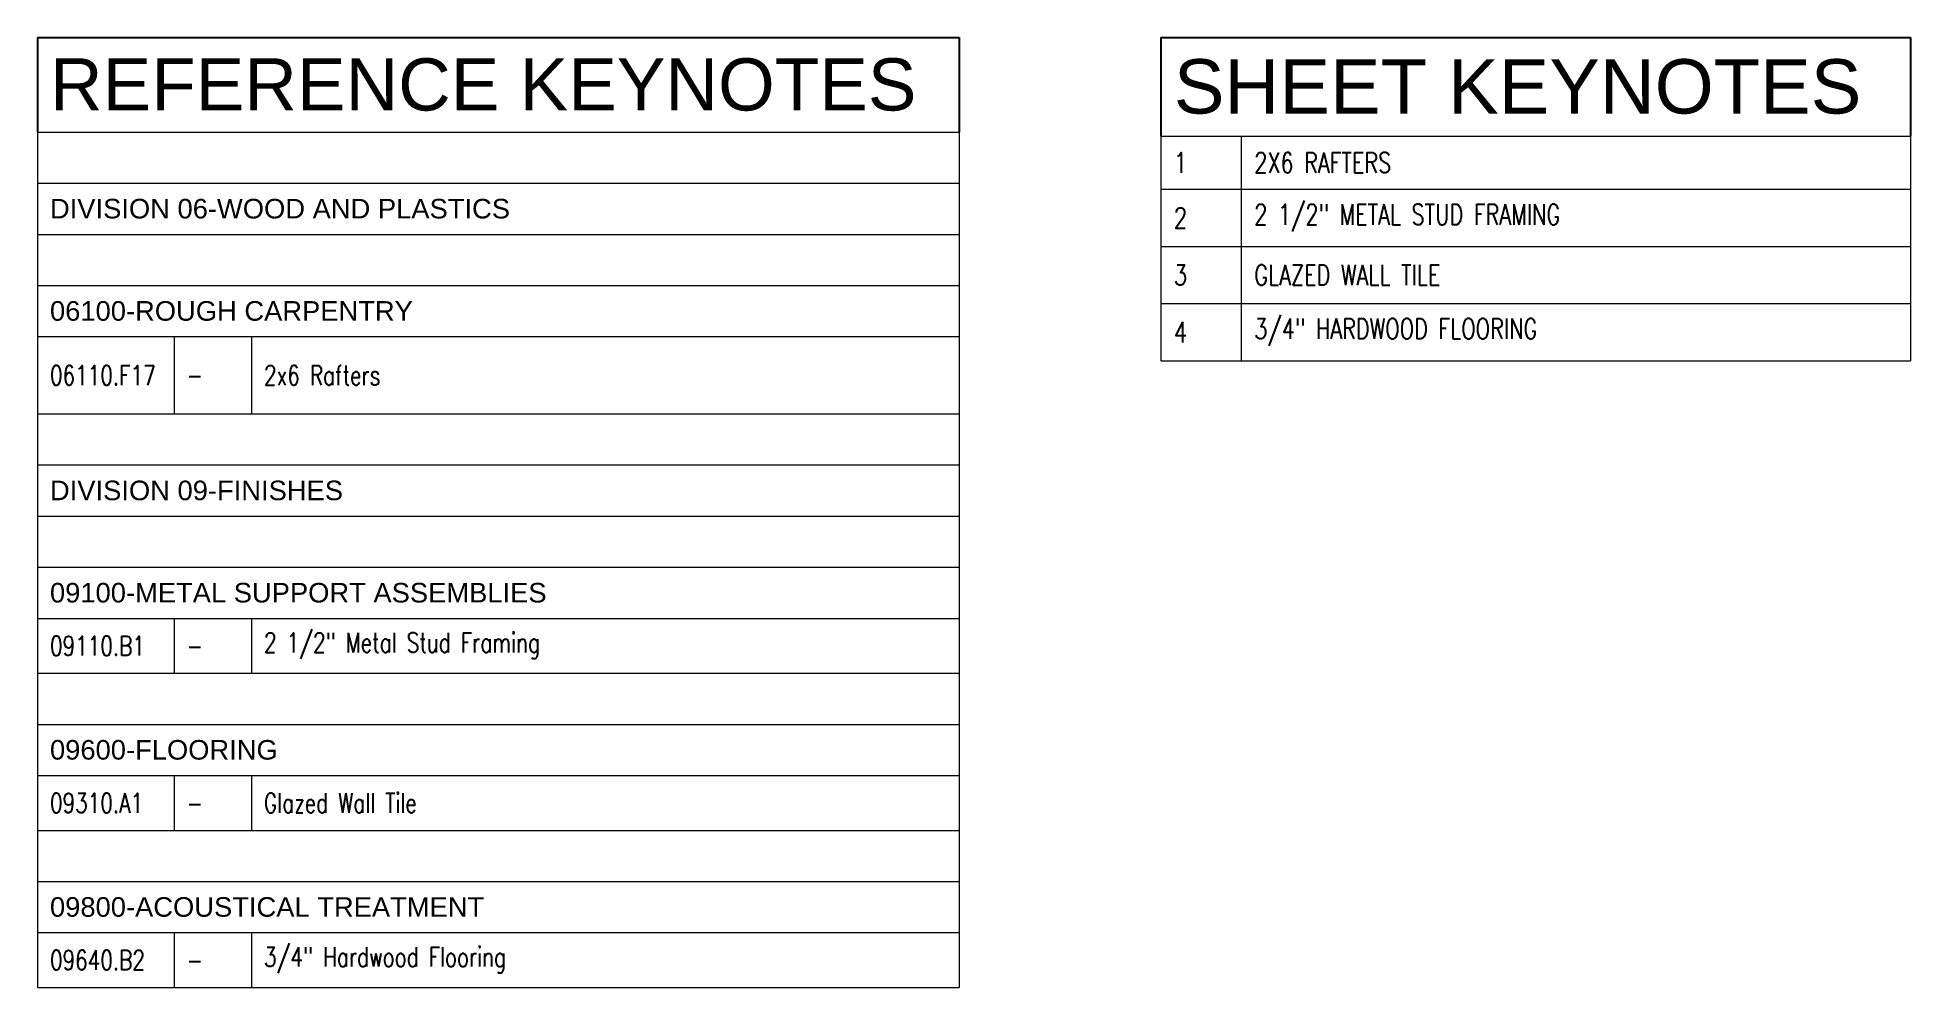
# Model space of a CAD drawing. Header units: millimetres. Extents: x 5 to 867, y 10 to 447.
import ezdxf

# ---------------------------------------------------------------- set-up
doc = ezdxf.new("R2010")
doc.units = ezdxf.units.MM
doc.header["$LTSCALE"] = 0.5
doc.styles.add('Schedule-Header', font='arial.ttf')
doc.styles.add('Title-Fine', font='romans.shx', dxfattribs={"width": 0.75})

# ---------------------------------------------------------------- blocks, each defined once
blk = doc.blocks.new('*T3')
at = {"color": 0, "linetype": 'ByBlock', "lineweight": -2, "transparency": 16777216}
for p, q in [((0, 0), (424.03, 0)), ((0, 0), (0, -43.52)), ((424.03, 0), (424.03, -43.52))]:
    blk.add_line(p, q, dxfattribs=at)
at = {"layer": 'Defpoints', "color": 8, "linetype": 'ByBlock', "lineweight": 0, "transparency": 16777216}
for p, q in [((0, -43.52), (424.03, -43.52)), ((0, -43.52), (0, -436.98)), ((424.03, -43.52), (424.03, -436.98)), ((0, -67.04), (424.03, -67.04)), ((0, -90.56), (424.03, -90.56)), ((0, -114.08), (424.03, -114.08)), ((0, -137.6), (424.03, -137.6)), ((62.92, -137.6), (62.92, -173.12)), ((98.44, -137.6), (98.44, -173.12)), ((0, -173.12), (424.03, -173.12)), ((0, -196.64), (424.03, -196.64)), ((0, -220.16), (424.03, -220.16)), ((0, -243.68), (424.03, -243.68)), ((0, -267.2), (424.03, -267.2)), ((62.92, -267.2), (62.92, -292.43)), ((98.44, -267.2), (98.44, -292.43)), ((0, -292.43), (424.03, -292.43)), ((0, -315.95), (424.03, -315.95)), ((0, -339.47), (424.03, -339.47)), ((62.92, -339.47), (62.92, -364.71)), ((98.44, -339.47), (98.44, -364.71)), ((0, -364.71), (424.03, -364.71)), ((0, -388.23), (424.03, -388.23)), ((0, -411.75), (424.03, -411.75)), ((62.92, -411.75), (62.92, -436.98)), ((98.44, -411.75), (98.44, -436.98)), ((0, -436.98), (424.03, -436.98))]:
    blk.add_line(p, q, dxfattribs=at)
at = {"color": 0, "transparency": 16777216, "attachment_point": 4}
for s, insert, char_height, width, style in [('REFERENCE KEYNOTES', (5.76, -21.76), 24, 412.5117, 'Schedule-Header'), ('DIVISION 06-WOOD AND PLASTICS', (5.76, -78.8), 9, 412.5117, 'Schedule-Header'), ('06100-ROUGH CARPENTRY', (5.76, -125.84), 9, 412.5117, 'Schedule-Header'), ('06110.F17', (5.76, -155.36), 9, 51.4029, 'Title-Fine'), ('2x6 Rafters', (104.2, -155.36), 9, 314.0688, 'Title-Fine'), ('-', (68.68, -155.36), 9, 24, 'Title-Fine'), ('DIVISION 09-FINISHES', (5.76, -208.4), 9, 412.5117, 'Schedule-Header'), ('09100-METAL SUPPORT ASSEMBLIES', (5.76, -255.44), 9, 412.5117, 'Schedule-Header'), ('09110.B1', (5.76, -279.82), 9, 51.4029, 'Title-Fine'), ('2 1/2" Metal Stud Framing', (104.2, -279.82), 9, 314.0688, 'Title-Fine'), ('-', (68.68, -279.82), 9, 24, 'Title-Fine'), ('09600-FLOORING', (5.76, -327.71), 9, 412.5117, 'Schedule-Header'), ('09310.A1', (5.76, -352.09), 9, 51.4029, 'Title-Fine'), ('-', (68.68, -352.09), 9, 24, 'Title-Fine'), ('Glazed Wall Tile', (104.2, -352.09), 9, 314.0688, 'Title-Fine'), ('09800-ACOUSTICAL TREATMENT', (5.76, -399.99), 9, 412.5117, 'Schedule-Header'), ('09640.B2', (5.76, -424.37), 9, 51.4029, 'Title-Fine'), ('3/4" Hardwood Flooring', (104.2, -424.37), 9, 314.0688, 'Title-Fine'), ('-', (68.68, -424.37), 9, 24, 'Title-Fine')]:
    blk.add_mtext(s, dxfattribs=dict(at, insert=insert, char_height=char_height, width=width, style=style))
blk = doc.blocks.new('*T4')
at = {"color": 0, "linetype": 'ByBlock', "lineweight": -2, "transparency": 16777216}
for p, q in [((0, 0), (344.92, 0)), ((0, 0), (0, -45.33)), ((344.92, 0), (344.92, -45.33))]:
    blk.add_line(p, q, dxfattribs=at)
at = {"layer": 'Defpoints', "color": 8, "linetype": 'ByBlock', "lineweight": 0, "transparency": 16777216}
for p, q in [((0, -45.33), (344.92, -45.33)), ((0, -45.33), (0, -148.69)), ((37, -45.33), (37, -148.69)), ((344.92, -45.33), (344.92, -148.69)), ((0, -69.83), (344.92, -69.83)), ((0, -96.12), (344.92, -96.12)), ((0, -122.4), (344.92, -122.4)), ((0, -148.69), (344.92, -148.69))]:
    blk.add_line(p, q, dxfattribs=at)
at = {"color": 0, "transparency": 16777216, "attachment_point": 4}
for s, insert, char_height, width, style in [('SHEET KEYNOTES', (6, -22.67), 25, 332.9211, 'Schedule-Header'), ('1', (6, -57.58), 9.38, 25, 'Title-Fine'), ('2X6 RAFTERS', (43, -57.58), 9.375, 295.9211, 'Title-Fine'), ('2 1/2" METAL STUD FRAMING', (43, -82.98), 9.375, 295.9211, 'Title-Fine'), ('2', (6, -82.98), 9.38, 25, 'Title-Fine'), ('3', (6, -109.26), 9.38, 25, 'Title-Fine'), ('GLAZED WALL TILE', (43, -109.26), 9.375, 295.9211, 'Title-Fine'), ('3/4" HARDWOOD FLOORING', (43, -135.55), 9.375, 295.9211, 'Title-Fine'), ('4', (6, -135.55), 9.38, 25, 'Title-Fine')]:
    blk.add_mtext(s, dxfattribs=dict(at, insert=insert, char_height=char_height, width=width, style=style))

msp = doc.modelspace()

# ---------------------------------------------------------------- block references
for name, p in [('*T3', (4.85, 446.79)), ('*T4', (521.7, 446.79))]:
    msp.add_blockref(name, p)

doc.saveas('drawing.dxf')
